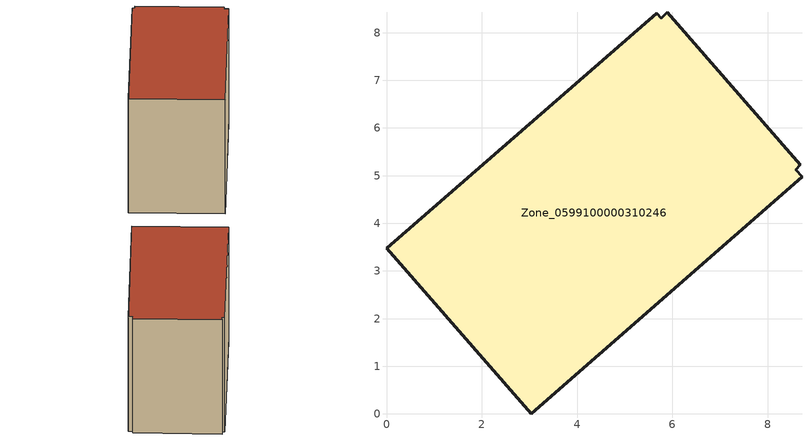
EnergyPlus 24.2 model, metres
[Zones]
Zone_0599100000310246
 floor ground (C_G): 3.04,0 0,3.48 5.67,8.41 5.77,8.3 5.89,8.43 8.68,5.22 8.58,5.13 8.72,4.97 z0
 wall outside (C_F): 0,3.48 3.04,0 8.72,4.97 8.58,5.13 8.68,5.22 5.89,8.43 5.77,8.3 5.67,8.41 0,3.48 z0:6.64
 roof outside (C_R): 5.89,8.43 5.77,8.3 5.67,8.41 0,3.48 3.04,0 8.72,4.97 8.58,5.13 8.68,5.22 z6.64
[BUILDING]
Pand.0599100000310246: North Axis=0; Terrain=City; Loads Convergence Tolerance Value=0.04; Temperature Convergence Tolerance Value=0.4; Solar Distribution=FullExterior; Maximum Number of Warmup Days=25; Minimum Number of Warmup Days=1
[Site:Location]
Rotterdam.The.Hague.AP_ZH_NLD Design_Conditions: Latitude=51.96; Longitude=4.45; Time Zone=1; Elevation=-4.5
[SITE:GROUNDTEMPERATURE:BUILDINGSURFACE]
18, 18, 18, 18, 18, 18, 18, 18, 18, 18, 18, 18
[MATERIAL] Thermal Absorptance=0.9; Solar Absorptance=0.7; Visible Absorptance=0.7
Name | Roughness | Thickness | Conductivity | Density | Specific Heat
G.TC.1946 | MediumSmooth | 0.15 | 1 | 540 | 1210
F.TC.1946 | Rough | 0.3 | 0.857143 | 1920 | 840
R.TC.1946 | MediumRough | 0.2 | 0.909091 | 1500 | 1000
[CONSTRUCTION]
C_G: G.TC.1946
C_F: F.TC.1946
C_R: R.TC.1946
[ZONE]
Zone_0599100000310246: Type=1; Multiplier=1; Ceiling Height=Autocalculate; Volume=Autocalculate; Floor Area=autocalculate; Part of Total Floor Area=Yes
[ZONEINFILTRATION:DESIGNFLOWRATE]
Infil_Zone_0599100000310246: Zone or ZoneList or Space or SpaceList=Zone_0599100000310246; Schedule=AlwaysOn; Design Flow Rate Calculation Method=Flow/Area; Flow Rate per Floor Area=0.003; Constant Term Coefficient=1; Temperature Term Coefficient=0; Velocity Term Coefficient=0; Velocity Squared Term Coefficient=0
[HVACTEMPLATE:ZONE:IDEALLOADSAIRSYSTEM]
Zone_0599100000310246: Maximum Heating Supply Air Temperature=50; Minimum Cooling Supply Air Temperature=13; Maximum Heating Supply Air Humidity Ratio=0.0156; Minimum Cooling Supply Air Humidity Ratio=0.0077; Heating Limit=NoLimit; Cooling Limit=NoLimit; Dehumidification Control Type=ConstantSensibleHeatRatio; Cooling Sensible Heat Ratio=0.7; Dehumidification Setpoint=60; Humidification Control Type=None; Humidification Setpoint=30; Outdoor Air Method=None; Outdoor Air Flow Rate per Person=0.00944; Outdoor Air Flow Rate per Zone Floor Area=0; Outdoor Air Flow Rate per Zone=0; Demand Controlled Ventilation Type=None; Outdoor Air Economizer Type=NoEconomizer; Heat Recovery Type=None; Sensible Heat Recovery Effectiveness=0.7; Latent Heat Recovery Effectiveness=0.65
[ZONECONTROL:THERMOSTAT]
ThermostatControl_Zone_0599100000310246: Zone or ZoneList=Zone_0599100000310246; Control Type Schedule=DualSetpointControlType; Control 1=Thermostat_Zone_0599100000310246; Temperature Difference Between Cutout And Setpoint=0
[THERMOSTATSETPOINT:DUALSETPOINT]
Thermostat_Zone_0599100000310246: Heating Setpoint Temperature Schedule=HeatingSetpoint_Zone_0599100000310246; Cooling Setpoint Temperature Schedule=CoolingSetpoint_Zone_0599100000310246
[SCHEDULE:COMPACT]
HeatingSetpoint_Zone_0599100000310246: Through: 12/31, For: AllDays, Until: 24:00, 21
CoolingSetpoint_Zone_0599100000310246: Through: 12/31, For: AllDays, Until: 24:00, 24
DualSetpointControlType: Through: 12/31, For: AllDays, Until: 24:00, 4
AlwaysOn: Through: 12/31, For: AllDays, Until: 24:00, 1
